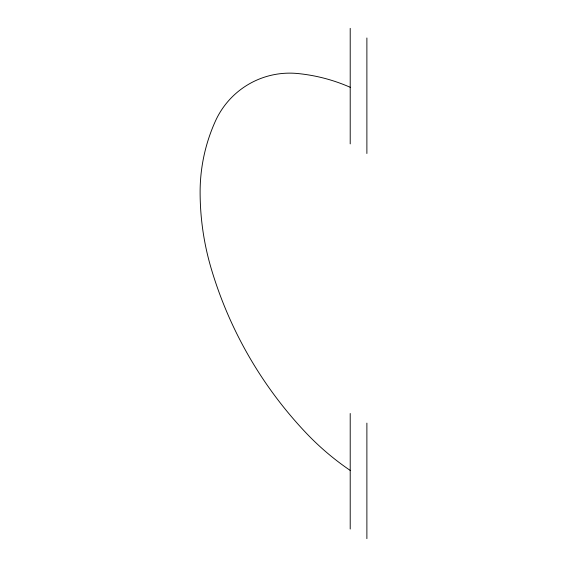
<?xml version="1.0" encoding="UTF-8"?>
<svg xmlns="http://www.w3.org/2000/svg" width="567" height="567" viewBox="0 0 567 567"><rect width="100%" height="100%" fill="white"/><g stroke="black" fill="none" stroke-linecap="round" stroke-linejoin="round"><path stroke-width="0.85" d="M366.884 37.975L366.884 153.515M366.884 423.11L366.884 538.65M350.208 28.35L350.208 143.89M350.208 413.485L350.208 529.025M350.208 87.29A172.077 172.077 0 0 0 297.81 73.533A81.605 81.605 0 0 0 215.417 121.097A172.077 172.077 0 0 0 200.116 192.029A269.509 269.509 0 0 0 211.285 268.801A407.149 407.149 0 0 0 305.982 432.827A269.509 269.509 0 0 0 350.208 470.419"/></g></svg>
